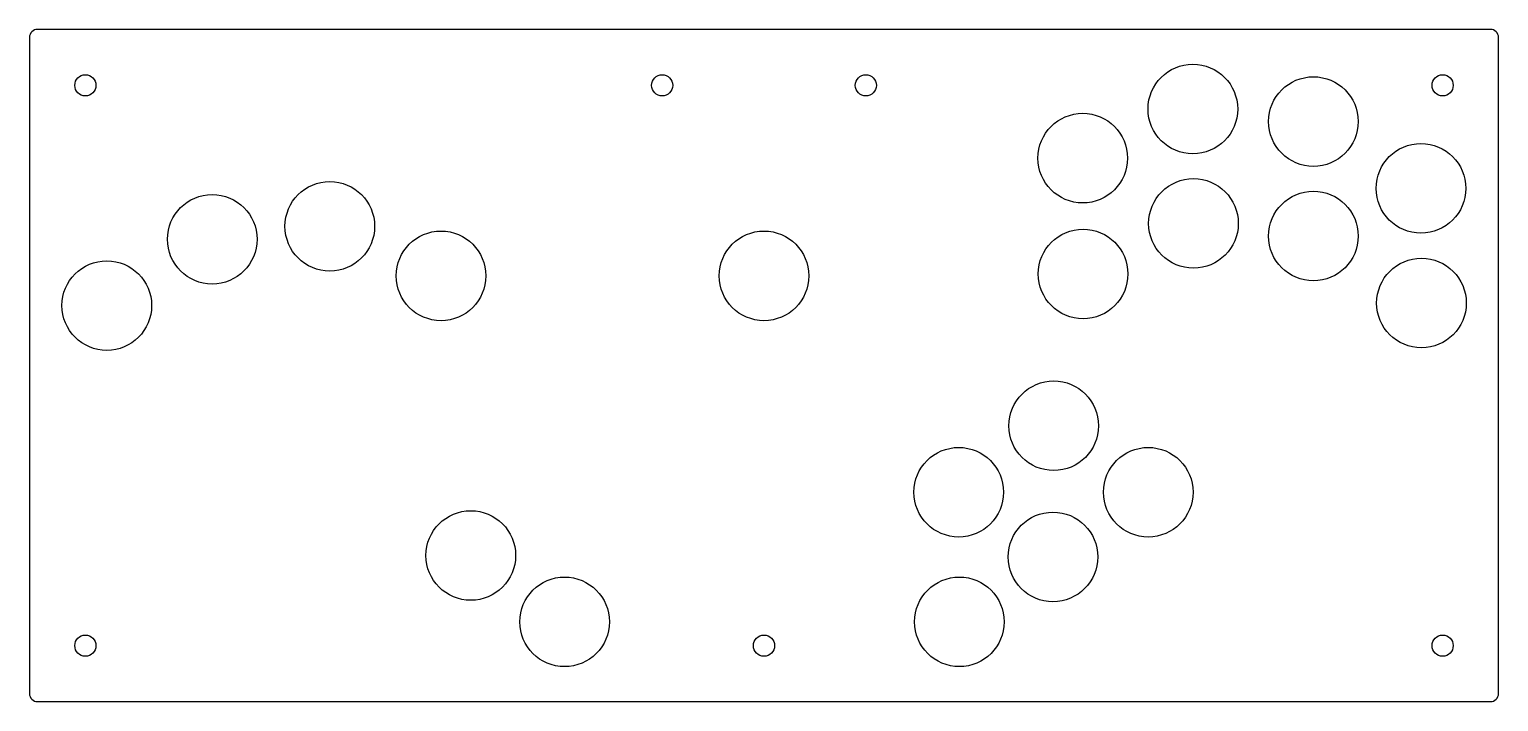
# Model space of a CAD drawing. Header units: millimetres. Extents: x 0 to 361, y 0 to 165.
import ezdxf

# ---------------------------------------------------------------- set-up
doc = ezdxf.new("R2010")
doc.units = ezdxf.units.MM
doc.layers.get('0').update_dxf_attribs({"linetype": 'CONTINUOUS'})

msp = doc.modelspace()

# ---------------------------------------------------------------- linework, layer by layer
msp.add_lwpolyline([(360.68, 2), (360.68, 163.1, 0.414214), (358.68, 165.1), (2, 165.1, 0.414214), (0, 163.1), (0, 2, 0.414214), (2, 0), (358.68, 0, 0.414214)], format="xyb", close=True)
for centre, radius in [((285.62, 145.54), 11), ((13.75, 151.35), 2.6), ((155.34, 151.35), 2.6), ((205.34, 151.35), 2.6), ((315.21, 142.46), 11), ((346.93, 151.35), 2.6), ((258.59, 133.48), 11), ((341.62, 126.06), 11), ((73.75, 116.73), 11), ((285.77, 117.44), 11), ((44.89, 113.55), 11), ((315.21, 114.35), 11), ((101.05, 104.56), 11), ((180.34, 104.56), 11), ((258.67, 105.03), 11), ((19, 97.27), 11), ((341.74, 97.89), 11), ((251.46, 67.75), 11), ((228.14, 51.43), 11), ((274.67, 51.43), 11), ((108.36, 35.89), 11), ((251.28, 35.54), 11), ((131.39, 19.59), 11), ((228.3, 19.6), 11), ((13.75, 13.75), 2.6), ((180.34, 13.75), 2.6), ((346.93, 13.75), 2.6)]:
    msp.add_circle(centre, radius)

doc.saveas('drawing.dxf')
